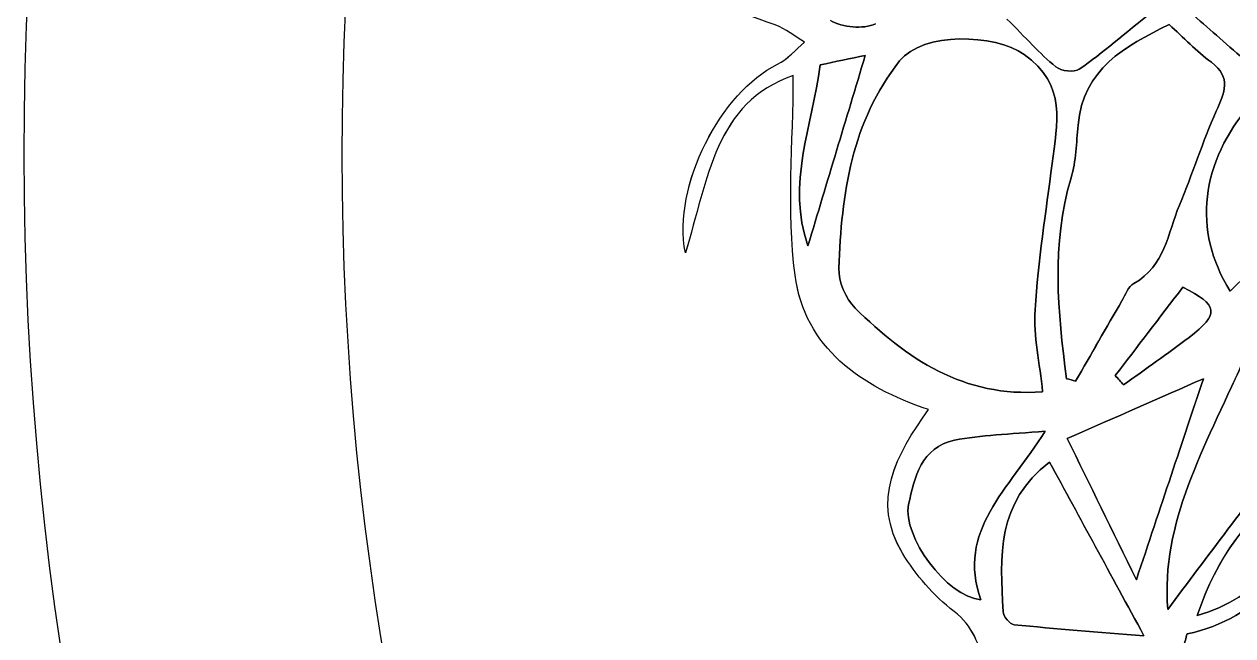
# Model space of a CAD drawing. Extents: x 105 to 524, y 66 to 486.
# Drawn here: x 104.9 to 181, y 245.6 to 284.1 of the extents above; entities that cross this region are included whole.
import ezdxf

# ---------------------------------------------------------------- set-up
doc = ezdxf.new("R2010")
doc.units = 0
doc.layers.add('tree', color=7, linetype='CONTINUOUS')

msp = doc.modelspace()

# ---------------------------------------------------------------- linework, layer by layer
at = {"layer": 'tree', "color": 7}
for p, q in [((154.282669, 270.167467), (154.282669, 270.167467)), ((154.282779, 270.167361), (154.282779, 270.167361)), ((177.878782, 267.558612), (177.878782, 267.558612)), ((177.878807, 267.558531), (177.878807, 267.558531)), ((180.858287, 267.318649), (180.858287, 267.318649)), ((180.858368, 267.318783), (180.858368, 267.318783)), ((170.556167, 261.807685), (170.556167, 261.807685)), ((170.55622, 261.807766), (170.55622, 261.807766)), ((169.057094, 260.988665), (169.057094, 260.988665)), ((169.057119, 260.98856), (169.057119, 260.98856)), ((169.214885, 258.513061), (169.214885, 258.513061)), ((169.214909, 258.512952), (169.214909, 258.512952)), ((170.605595, 258.043387), (170.605595, 258.043387)), ((170.605619, 258.043334), (170.605619, 258.043334)), ((169.492358, 256.56159), (169.492358, 256.56159)), ((169.49244, 256.561671), (169.49244, 256.561671)), ((176.93538, 247.299226), (176.93538, 247.299226)), ((176.935405, 247.299092), (176.935405, 247.299092)), ((178.791503, 246.91189), (178.791503, 246.91189)), ((178.791528, 246.911834), (178.791528, 246.911834)), ((178.148079, 245.749399), (178.148079, 245.749399)), ((178.148245, 245.749399), (178.148245, 245.749399))]:
    msp.add_line(p, q, dxfattribs=at)
for points in [[(104.943981, 275.896663), (104.943988, 391.738389), (198.852265, 485.646659), (314.693991, 485.646659)], [(180.520473, 410.042708), (144.935447, 374.464681), (124.943987, 326.210511), (124.94399, 275.895598)], [(152.216347, 284.058737), (149.519576, 285.054044), (146.792901, 285.967918), (144.093995, 286.958416)], [(152.216366, 284.05768), (149.519596, 285.052985), (146.792918, 285.96686), (144.094011, 286.957359)], [(152.216606, 284.059175), (149.519569, 285.05448), (146.792891, 285.968622), (144.094252, 286.958854)], [(175.960359, 284.90134), (174.218769, 283.503162), (172.841945, 282.317765), (171.363915, 281.275472)], [(175.960359, 284.90134), (174.218769, 283.503162), (172.841945, 282.317765), (171.363915, 281.275472)], [(171.363996, 281.275472), (172.842026, 282.317765), (174.21885, 283.503162), (175.96044, 284.90134)], [(171.363996, 281.275472), (172.842026, 282.317765), (174.21885, 283.503162), (175.96044, 284.90134)], [(178.360271, 284.836196), (179.453505, 283.884677), (180.515764, 282.960389), (181.73397, 281.900207)], [(178.360271, 284.836196), (179.453505, 283.884677), (180.515764, 282.960389), (181.73397, 281.900207)], [(181.73397, 281.900288), (180.515764, 282.960202), (179.453505, 283.884758), (178.360271, 284.836009)], [(181.73397, 281.900288), (180.515764, 282.960202), (179.453505, 283.884758), (178.360271, 284.836009)], [(154.070092, 282.975329), (153.454583, 283.342694), (152.877524, 283.814718), (152.216347, 284.058737)], [(154.070112, 282.974272), (153.4546, 283.341638), (152.877541, 283.81366), (152.216366, 284.05768)], [(154.070085, 282.976034), (153.454573, 283.343133), (152.877514, 283.815155), (152.216606, 284.059175)], [(158.531384, 284.133343), (157.756454, 283.771315), (156.445853, 283.897331), (155.702434, 284.347193)], [(158.531384, 284.133343), (157.756454, 283.771315), (156.445853, 283.897331), (155.702434, 284.347193)], [(155.702487, 284.347356), (156.445906, 283.897225), (157.756507, 283.771209), (158.53144, 284.133502)], [(155.702487, 284.347356), (156.445906, 283.897225), (157.756507, 283.771209), (158.53144, 284.133502)], [(169.876272, 281.430857), (168.866619, 282.263035), (167.98701, 283.252732), (166.809928, 284.427182)], [(169.876272, 281.430857), (168.866619, 282.263035), (167.98701, 283.252732), (166.809928, 284.427182)], [(166.810009, 284.427182), (167.986823, 283.252732), (168.8667, 282.263035), (169.876085, 281.430857)], [(166.810009, 284.427182), (167.986823, 283.252732), (168.8667, 282.263035), (169.876085, 281.430857)], [(171.282498, 277.750446), (171.612017, 281.289009), (174.218261, 282.72777), (177.020777, 284.082963)], [(171.282498, 277.750446), (171.612017, 281.289009), (174.218261, 282.72777), (177.020777, 284.082963)], [(177.02083, 284.082776), (174.218314, 282.727848), (171.61207, 281.28909), (171.28255, 277.750524)], [(177.02083, 284.082776), (174.218314, 282.727848), (171.61207, 281.28909), (171.28255, 277.750524)], [(177.020777, 284.082963), (177.921747, 283.269207), (178.74047, 282.408993), (179.67936, 281.711107)], [(177.020777, 284.082963), (177.921747, 283.269207), (178.74047, 282.408993), (179.67936, 281.711107)], [(179.679413, 281.71092), (178.740259, 282.409074), (177.9218, 283.269284), (177.02083, 284.082776)], [(179.679413, 281.71092), (178.740259, 282.409074), (177.9218, 283.269284), (177.02083, 284.082776)], [(167.890959, 282.202964), (166.034544, 283.506898), (161.523546, 283.640121), (160.054597, 281.79395)], [(167.890959, 282.202964), (166.034544, 283.506898), (161.523546, 283.640121), (160.054597, 281.79395)], [(160.054625, 281.793844), (161.523574, 283.640283), (166.034304, 283.50706), (167.890984, 282.203126)], [(160.054625, 281.793844), (161.523574, 283.640283), (166.034304, 283.50706), (167.890984, 282.203126)], [(152.360537, 281.590404), (153.001951, 281.907844), (153.503707, 282.506949), (154.070085, 282.976034)], [(152.360545, 281.589967), (153.001959, 281.907407), (153.503715, 282.506512), (154.070092, 282.975329)], [(152.360564, 281.588909), (153.001978, 281.906349), (153.503734, 282.505454), (154.070112, 282.974272)], [(146.564578, 269.72097), (145.731433, 273.991595), (148.824214, 279.83981), (152.360537, 281.590404)], [(146.564586, 269.720533), (145.731442, 273.991158), (148.824223, 279.839374), (152.360545, 281.589967)], [(146.564604, 269.719474), (145.73146, 273.9901), (148.824241, 279.838315), (152.360564, 281.588909)], [(155.05333, 281.54993), (154.555578, 277.681912), (152.915193, 274.070195), (154.282669, 270.167467)], [(155.05333, 281.54993), (154.555578, 277.681912), (152.915193, 274.070195), (154.282669, 270.167467)], [(154.282779, 270.167361), (152.915299, 274.070353), (154.555684, 277.682071), (155.053168, 281.549824)], [(154.282779, 270.167361), (152.915299, 274.070353), (154.555684, 277.682071), (155.053168, 281.549824)], [(154.282669, 270.167467), (155.494468, 274.191402), (156.664342, 278.076776), (157.890291, 282.149035)], [(154.282669, 270.167467), (155.494468, 274.191402), (156.664342, 278.076776), (157.890291, 282.149035)], [(157.890397, 282.148929), (156.66418, 278.076935), (155.494309, 274.191564), (154.282779, 270.167361)], [(157.890397, 282.148929), (156.66418, 278.076935), (155.494309, 274.191564), (154.282779, 270.167361)], [(155.053168, 281.549824), (155.988854, 281.747387), (156.967798, 281.95403), (157.890397, 282.148929)], [(155.053168, 281.549824), (155.988854, 281.747387), (156.967798, 281.95403), (157.890397, 282.148929)], [(157.890291, 282.149035), (156.967693, 281.954139), (155.988745, 281.747496), (155.05333, 281.54993)], [(157.890291, 282.149035), (156.967693, 281.954139), (155.988745, 281.747496), (155.05333, 281.54993)], [(160.054597, 281.79395), (157.026973, 277.988674), (156.388227, 273.412352), (156.230144, 268.75861)], [(160.054597, 281.79395), (157.026973, 277.988674), (156.388227, 273.412352), (156.230144, 268.75861)], [(156.230172, 268.758504), (156.387987, 273.412514), (157.026998, 277.988832), (160.054625, 281.793844)], [(156.230172, 268.758504), (156.387987, 273.412514), (157.026998, 277.988832), (160.054625, 281.793844)], [(169.648039, 275.335951), (169.966608, 277.853581), (170.605887, 280.296186), (167.890959, 282.202964)], [(169.648039, 275.335951), (169.966608, 277.853581), (170.605887, 280.296186), (167.890959, 282.202964)], [(167.890984, 282.203126), (170.605912, 280.296348), (169.966636, 277.853472), (169.648064, 275.335845)], [(167.890984, 282.203126), (170.605912, 280.296348), (169.966636, 277.853472), (169.648064, 275.335845)], [(179.67936, 281.711107), (180.973674, 280.749174), (180.497286, 279.793915), (179.98725, 278.643496)], [(179.67936, 281.711107), (180.973674, 280.749174), (180.497286, 279.793915), (179.98725, 278.643496)], [(179.987303, 278.643309), (180.497339, 279.793996), (180.973726, 280.748987), (179.679413, 281.71092)], [(179.987303, 278.643309), (180.497339, 279.793996), (180.973726, 280.748987), (179.679413, 281.71092)], [(153.358441, 280.878633), (148.427669, 279.189178), (147.994808, 274.362431), (146.564578, 269.72097)], [(153.358183, 280.877927), (148.42768, 279.188739), (147.994818, 274.361995), (146.564586, 269.720533)], [(153.358201, 280.876871), (148.427696, 279.187683), (147.994835, 274.360936), (146.564604, 269.719474)], [(153.470338, 268.325021), (152.937072, 272.410364), (153.358183, 276.620386), (153.358183, 280.877927)], [(153.470355, 268.323966), (152.937089, 272.409306), (153.358201, 276.619327), (153.358201, 280.876871)], [(153.470328, 268.325728), (152.937329, 272.411068), (153.358441, 276.620822), (153.358441, 280.878633)], [(169.876085, 281.430857), (170.209344, 281.156399), (171.045424, 281.050675), (171.363996, 281.275472)], [(169.876085, 281.430857), (170.209344, 281.156399), (171.045424, 281.050675), (171.363996, 281.275472)], [(171.363915, 281.275472), (171.045343, 281.050675), (170.209263, 281.156399), (169.876272, 281.430857)], [(171.363915, 281.275472), (171.045343, 281.050675), (170.209263, 281.156399), (169.876272, 281.430857)], [(179.98725, 278.643496), (179.128469, 276.705748), (178.480381, 274.675893), (177.664861, 272.717588)], [(179.98725, 278.643496), (179.128469, 276.705748), (178.480381, 274.675893), (177.664861, 272.717588)], [(177.664914, 272.717669), (178.480434, 274.675974), (179.128526, 276.705829), (179.987303, 278.643309)], [(177.664914, 272.717669), (178.480434, 274.675974), (179.128526, 276.705829), (179.987303, 278.643309)], [(180.858287, 267.318649), (178.458992, 271.138611), (178.999201, 275.47545), (182.165149, 279.071948)], [(180.858287, 267.318649), (178.458992, 271.138611), (178.999201, 275.47545), (182.165149, 279.071948)], [(182.164962, 279.071814), (178.999279, 275.475315), (178.459074, 271.138745), (180.858368, 267.318783)], [(182.164962, 279.071814), (178.999279, 275.475315), (178.459074, 271.138745), (180.858368, 267.318783)], [(170.844295, 274.443088), (171.157258, 275.496327), (171.179423, 276.642209), (171.282498, 277.750446)], [(170.844295, 274.443088), (171.157258, 275.496327), (171.179423, 276.642209), (171.282498, 277.750446)], [(171.28255, 277.750524), (171.179476, 276.642287), (171.157311, 275.496405), (170.844348, 274.443165)], [(171.28255, 277.750524), (171.179476, 276.642287), (171.157311, 275.496405), (170.844348, 274.443165)], [(166.378336, 127.581008), (127.042579, 166.916765), (104.943981, 220.267501), (104.943981, 275.896663)], [(124.94399, 275.895598), (124.94399, 225.580675), (144.93545, 177.326521), (180.520476, 141.748499)], [(168.579105, 266.140329), (168.776442, 269.215683), (169.260573, 272.273681), (169.648039, 275.335951)], [(168.579105, 266.140329), (168.776442, 269.215683), (169.260573, 272.273681), (169.648039, 275.335951)], [(169.648064, 275.335845), (169.260601, 272.273575), (168.776467, 269.215842), (168.57913, 266.140223)], [(169.648064, 275.335845), (169.260601, 272.273575), (168.776467, 269.215842), (168.57913, 266.140223)], [(170.844348, 274.443165), (169.592763, 270.233147), (170.008, 266.026597), (170.55622, 261.807766)], [(170.844348, 274.443165), (169.592763, 270.233147), (170.008, 266.026597), (170.55622, 261.807766)], [(170.556167, 261.807685), (170.007947, 266.026515), (169.592974, 270.233066), (170.844295, 274.443088)], [(170.556167, 261.807685), (170.007947, 266.026515), (169.592974, 270.233066), (170.844295, 274.443088)], [(187.060939, 273.278731), (184.926542, 271.227783), (182.929664, 269.308993), (180.858287, 267.318649)], [(187.060939, 273.278731), (184.926542, 271.227783), (182.929664, 269.308993), (180.858287, 267.318649)], [(180.858368, 267.318783), (182.929745, 269.309123), (184.926619, 271.227649), (187.06102, 273.278596)], [(180.858368, 267.318783), (182.929745, 269.309123), (184.926619, 271.227649), (187.06102, 273.278596)], [(174.799914, 267.803087), (176.757266, 268.87902), (176.933779, 270.962272), (177.664914, 272.717669)], [(174.799914, 267.803087), (176.757266, 268.87902), (176.933779, 270.962272), (177.664914, 272.717669)], [(177.664861, 272.717588), (176.933722, 270.962459), (176.757214, 268.878939), (174.800126, 267.803006)], [(177.664861, 272.717588), (176.933722, 270.962459), (176.757214, 268.878939), (174.800126, 267.803006)], [(156.230144, 268.75861), (156.201851, 267.923493), (156.653392, 266.843824), (157.253682, 266.253528)], [(156.230144, 268.75861), (156.201851, 267.923493), (156.653392, 266.843824), (157.253682, 266.253528)], [(157.253711, 266.25369), (156.65342, 266.843983), (156.201865, 267.923387), (156.230172, 268.758504)], [(157.253711, 266.25369), (156.65342, 266.843983), (156.201865, 267.923387), (156.230172, 268.758504)], [(161.869596, 259.86377), (157.596261, 261.301729), (154.067415, 263.752613), (153.470328, 268.325728)], [(161.869607, 259.863332), (157.596268, 261.30129), (154.067425, 263.752175), (153.470338, 268.325021)], [(161.869623, 259.862275), (157.596287, 261.300234), (154.067441, 263.751118), (153.470355, 268.323966)], [(173.626544, 262.002206), (175.002031, 263.799521), (176.377519, 265.596836), (177.878782, 267.558612)], [(173.626544, 262.002206), (175.002031, 263.799521), (176.377519, 265.596836), (177.878782, 267.558612)], [(177.878807, 267.558531), (176.377547, 265.596758), (175.002056, 263.79944), (173.626568, 262.002125)], [(177.878807, 267.558531), (176.377547, 265.596758), (175.002056, 263.79944), (173.626568, 262.002125)], [(174.800126, 267.803006), (174.452717, 267.612114), (174.270868, 267.095506), (174.046293, 266.709719)], [(174.800126, 267.803006), (174.452717, 267.612114), (174.270868, 267.095506), (174.046293, 266.709719)], [(174.046346, 266.7098), (174.27092, 267.095587), (174.452502, 267.612195), (174.799914, 267.803087)], [(174.046346, 266.7098), (174.27092, 267.095587), (174.452502, 267.612195), (174.799914, 267.803087)], [(177.878782, 267.558612), (180.122396, 266.454647), (180.212118, 265.880638), (178.269452, 264.406369)], [(177.878782, 267.558612), (180.122396, 266.454647), (180.212118, 265.880638), (178.269452, 264.406369)], [(178.269477, 264.406288), (180.212146, 265.880557), (180.122424, 266.454834), (177.878807, 267.558531)], [(178.269477, 264.406288), (180.212146, 265.880557), (180.122424, 266.454834), (177.878807, 267.558531)], [(174.046293, 266.709719), (173.067349, 265.026673), (172.100688, 263.336416), (171.129752, 261.648829)], [(174.046293, 266.709719), (173.067349, 265.026673), (172.100688, 263.336416), (171.129752, 261.648829)], [(171.129805, 261.64891), (172.100741, 263.336497), (173.067401, 265.026754), (174.046346, 266.7098)], [(171.129805, 261.64891), (172.100741, 263.336497), (173.067401, 265.026754), (174.046346, 266.7098)], [(157.253682, 266.253528), (160.481317, 263.07966), (164.077721, 260.589264), (169.057094, 260.988665)], [(157.253682, 266.253528), (160.481317, 263.07966), (164.077721, 260.589264), (169.057094, 260.988665)], [(169.057119, 260.98856), (164.077749, 260.589423), (160.481077, 263.079555), (157.253711, 266.25369)], [(169.057119, 260.98856), (164.077749, 260.589423), (160.481077, 263.079555), (157.253711, 266.25369)], [(169.057094, 260.988665), (168.874444, 262.772634), (168.472023, 264.472766), (168.579105, 266.140329)], [(169.057094, 260.988665), (168.874444, 262.772634), (168.472023, 264.472766), (168.579105, 266.140329)], [(168.57913, 266.140223), (168.472051, 264.47266), (168.874468, 262.772525), (169.057119, 260.98856)], [(168.57913, 266.140223), (168.472051, 264.47266), (168.874468, 262.772525), (169.057119, 260.98856)], [(178.269452, 264.406369), (176.919597, 263.381963), (175.528086, 262.412822), (174.155001, 261.418853)], [(178.269452, 264.406369), (176.919597, 263.381963), (175.528086, 262.412822), (174.155001, 261.418853)], [(174.155029, 261.41904), (175.528115, 262.412741), (176.919625, 263.381882), (178.269477, 264.406288)], [(174.155029, 261.41904), (175.528115, 262.412741), (176.919625, 263.381882), (178.269477, 264.406288)], [(181.623152, 262.775838), (179.255632, 257.478135), (176.483825, 252.738961), (176.93538, 247.299226)], [(181.623152, 262.775838), (179.255632, 257.478135), (176.483825, 252.738961), (176.93538, 247.299226)], [(176.935405, 247.299092), (176.483853, 252.739091), (179.25566, 257.478001), (181.622912, 262.775704)], [(176.935405, 247.299092), (176.483853, 252.739091), (179.25566, 257.478001), (181.622912, 262.775704)], [(171.129752, 261.648829), (170.938557, 261.701693), (170.747362, 261.754821), (170.556167, 261.807685)], [(171.129752, 261.648829), (170.938557, 261.701693), (170.747362, 261.754821), (170.556167, 261.807685)], [(170.55622, 261.807766), (170.747415, 261.754634), (170.93861, 261.701774), (171.129805, 261.64891)], [(170.55622, 261.807766), (170.747415, 261.754634), (170.93861, 261.701774), (171.129805, 261.64891)], [(170.605595, 258.043387), (173.72027, 259.411664), (176.48193, 260.624824), (179.171223, 261.806217)], [(170.605595, 258.043387), (173.72027, 259.411664), (176.48193, 260.624824), (179.171223, 261.806217)], [(179.171251, 261.806161), (176.481955, 260.62504), (173.72003, 259.411611), (170.605619, 258.043334)], [(179.171251, 261.806161), (176.481955, 260.62504), (173.72003, 259.411611), (170.605619, 258.043334)], [(174.155001, 261.418853), (173.979025, 261.613216), (173.802784, 261.807844), (173.626544, 262.002206)], [(174.155001, 261.418853), (173.979025, 261.613216), (173.802784, 261.807844), (173.626544, 262.002206)], [(173.626568, 262.002125), (173.802809, 261.807766), (173.978785, 261.613403), (174.155029, 261.41904)], [(173.626568, 262.002125), (173.802809, 261.807766), (173.978785, 261.613403), (174.155029, 261.41904)], [(179.171223, 261.806217), (177.860357, 257.871454), (176.483532, 253.738588), (174.957705, 249.157998)], [(179.171223, 261.806217), (177.860357, 257.871454), (176.483532, 253.738588), (174.957705, 249.157998)], [(174.957729, 249.157945), (176.48356, 253.738803), (177.860381, 257.871397), (179.171251, 261.806161)], [(174.957729, 249.157945), (176.48356, 253.738803), (177.860381, 257.871397), (179.171251, 261.806161)], [(160.230812, 250.839551), (158.248089, 254.133827), (159.820382, 256.99159), (161.869596, 259.86377)], [(160.23082, 250.839111), (158.2481, 254.133389), (159.820391, 256.990885), (161.869607, 259.863332)], [(160.230839, 250.838056), (158.248116, 254.132332), (159.820409, 256.989828), (161.869623, 259.862275)], [(160.619345, 253.887083), (160.975033, 255.597096), (161.425788, 257.502537), (163.51105, 257.934245)], [(160.619345, 253.887083), (160.975033, 255.597096), (161.425788, 257.502537), (163.51105, 257.934245)], [(163.511078, 257.934139), (161.425812, 257.502431), (160.975061, 255.597254), (160.619373, 253.887245)], [(163.511078, 257.934139), (161.425812, 257.502431), (160.975061, 255.597254), (160.619373, 253.887245)], [(163.51105, 257.934245), (165.176271, 258.278919), (166.909584, 258.294403), (169.214885, 258.513061)], [(163.51105, 257.934245), (165.176271, 258.278919), (166.909584, 258.294403), (169.214885, 258.513061)], [(169.214909, 258.512952), (166.909612, 258.294297), (165.176299, 258.27881), (163.511078, 257.934139)], [(169.214909, 258.512952), (166.909612, 258.294297), (165.176299, 258.27881), (163.511078, 257.934139)], [(169.214885, 258.513061), (166.902642, 254.811639), (163.621604, 252.241681), (165.168259, 247.892295)], [(169.214885, 258.513061), (166.902642, 254.811639), (163.621604, 252.241681), (165.168259, 247.892295)], [(165.168287, 247.892457), (163.621628, 252.24184), (166.90267, 254.811798), (169.214909, 258.512952)], [(165.168287, 247.892457), (163.621628, 252.24184), (166.90267, 254.811798), (169.214909, 258.512952)], [(174.957705, 249.157998), (173.431341, 252.274201), (172.027278, 255.14077), (170.605595, 258.043387)], [(174.957705, 249.157998), (173.431341, 252.274201), (172.027278, 255.14077), (170.605595, 258.043387)], [(170.605619, 258.043334), (172.027307, 255.140718), (173.431366, 252.274144), (174.957729, 249.157945)], [(170.605619, 258.043334), (172.027307, 255.140718), (173.431366, 252.274144), (174.957729, 249.157945)], [(176.93538, 247.299226), (179.415853, 250.600976), (181.975368, 254.008453), (184.627545, 257.538742)], [(176.93538, 247.299226), (179.415853, 250.600976), (181.975368, 254.008453), (184.627545, 257.538742)], [(184.627301, 257.538873), (181.975393, 254.008319), (179.415877, 250.60111), (176.935405, 247.299092)], [(184.627301, 257.538873), (181.975393, 254.008319), (179.415877, 250.60111), (176.935405, 247.299092)], [(169.492358, 256.56159), (166.155508, 254.055174), (166.371005, 250.592699), (166.564603, 247.159861)], [(169.492358, 256.56159), (166.155508, 254.055174), (166.371005, 250.592699), (166.564603, 247.159861)], [(166.564684, 247.159674), (166.371083, 250.59278), (166.155589, 254.055256), (169.49244, 256.561671)], [(166.564684, 247.159674), (166.371083, 250.59278), (166.155589, 254.055256), (169.49244, 256.561671)], [(175.435719, 245.635399), (173.302658, 249.556813), (171.422476, 253.01315), (169.492358, 256.56159)], [(175.435719, 245.635399), (173.302658, 249.556813), (171.422476, 253.01315), (169.492358, 256.56159)], [(169.49244, 256.561671), (171.422554, 253.013228), (173.302736, 249.556894), (175.435532, 245.63548)], [(169.49244, 256.561671), (171.422554, 253.013228), (173.302736, 249.556894), (175.435532, 245.63548)], [(178.791503, 246.91189), (179.982738, 250.603699), (182.079216, 253.157105), (184.694809, 255.313776)], [(178.791503, 246.91189), (179.982738, 250.603699), (182.079216, 253.157105), (184.694809, 255.313776)], [(184.694837, 255.313723), (182.078976, 253.157052), (179.982499, 250.603914), (178.791528, 246.911834)], [(184.694837, 255.313723), (182.078976, 253.157052), (179.982499, 250.603914), (178.791528, 246.911834)], [(165.168259, 247.892295), (163.013034, 248.099474), (160.207579, 251.909555), (160.619345, 253.887083)], [(165.168259, 247.892295), (163.013034, 248.099474), (160.207579, 251.909555), (160.619345, 253.887083)], [(160.619373, 253.887245), (160.207607, 251.909449), (163.013058, 248.099365), (165.168287, 247.892457)], [(160.619373, 253.887245), (160.207607, 251.909449), (163.013058, 248.099365), (165.168287, 247.892457)], [(178.148079, 245.749399), (182.756006, 246.714271), (185.106433, 250.288076), (187.7028, 253.641356)], [(178.148079, 245.749399), (182.756006, 246.714271), (185.106433, 250.288076), (187.7028, 253.641356)], [(187.702966, 253.641356), (185.106335, 250.288076), (182.756171, 246.714536), (178.148245, 245.749399)], [(187.703107, 253.641356), (185.106476, 250.288076), (182.756313, 246.714536), (178.148386, 245.749399)], [(186.672993, 253.709756), (184.686265, 250.942232), (182.732112, 248.070853), (178.791503, 246.91189)], [(186.672993, 253.709756), (184.686265, 250.942232), (182.732112, 248.070853), (178.791503, 246.91189)], [(178.791528, 246.911834), (182.73214, 248.071065), (184.686289, 250.942179), (186.673017, 253.709703)], [(178.791528, 246.911834), (182.73214, 248.071065), (184.686289, 250.942179), (186.673017, 253.709703)], [(163.479006, 247.169899), (162.203388, 248.152121), (161.063689, 249.456056), (160.230812, 250.839551)], [(163.479014, 247.169196), (162.203398, 248.151685), (161.0637, 249.455351), (160.23082, 250.839111)], [(163.479033, 247.168137), (162.203414, 248.150626), (161.063716, 249.454294), (160.230839, 250.838056)], [(165.389363, 243.766427), (165.032072, 245.11735), (164.697213, 246.231995), (163.479006, 247.169899)], [(165.389373, 243.765723), (165.032083, 245.116911), (164.697223, 246.231558), (163.479014, 247.169196)], [(165.38939, 243.764665), (165.032099, 245.115855), (164.697239, 246.2305), (163.479033, 247.168137)], [(166.564603, 247.159861), (166.58143, 246.861108), (166.988652, 246.361589), (167.25355, 246.334354)], [(166.564603, 247.159861), (166.58143, 246.861108), (166.988652, 246.361589), (167.25355, 246.334354)], [(167.253363, 246.334167), (166.988465, 246.361402), (166.581508, 246.861189), (166.564684, 247.159674)], [(167.253363, 246.334167), (166.988465, 246.361402), (166.581508, 246.861189), (166.564684, 247.159674)], [(175.435532, 245.63548), (172.520063, 245.872025), (169.882573, 246.063184), (167.253363, 246.334167)], [(175.435532, 245.63548), (172.520063, 245.872025), (169.882573, 246.063184), (167.253363, 246.334167)], [(167.25355, 246.334354), (169.88276, 246.063103), (172.52025, 245.871944), (175.435719, 245.635399)], [(167.25355, 246.334354), (169.88276, 246.063103), (172.52025, 245.871944), (175.435719, 245.635399)], [(177.936585, 244.959939), (178.007084, 245.223182), (178.07758, 245.486156), (178.148079, 245.749399)], [(177.936585, 244.959939), (178.007084, 245.223182), (178.07758, 245.486156), (178.148079, 245.749399)], [(178.148245, 245.749399), (178.077749, 245.486156), (178.00725, 245.223182), (177.936754, 244.959939)], [(178.148386, 245.749399), (178.07789, 245.486156), (178.007391, 245.223182), (177.936895, 244.959939)]]:
    msp.add_open_spline(points, degree=3, dxfattribs=at)

doc.saveas('drawing.dxf')
